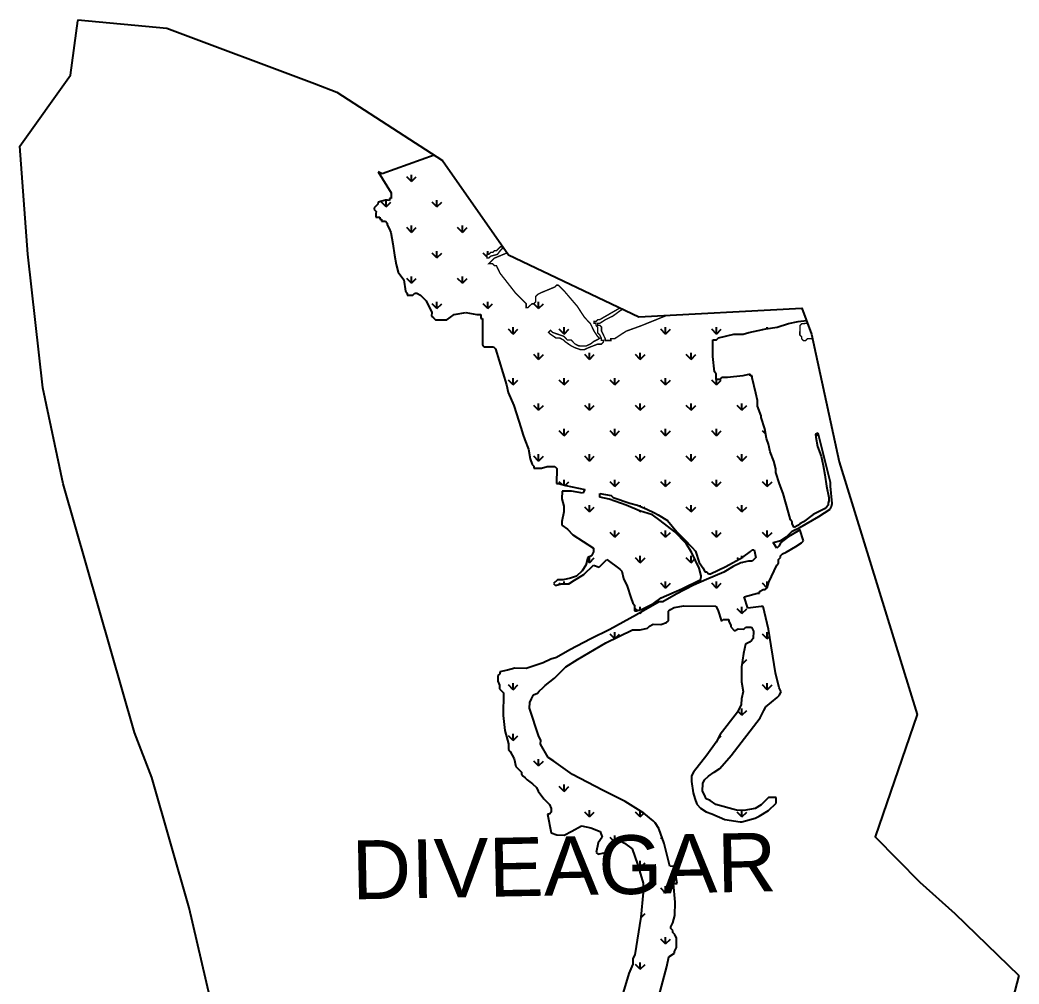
# Model space of a CAD drawing. Header units: metres. Extents: x 286358 to 288477, y 2008822 to 2012926.
# Drawn here: x 286358 to 288477, y 2010881 to 2012926 of the extents above; entities that cross this region are included whole.
import ezdxf

# ---------------------------------------------------------------- set-up
doc = ezdxf.new("R2010")
doc.units = ezdxf.units.M
for name, color, linetype in [('MANGROOVES', 112, 'Continuous'), ('village', 3, 'Continuous'), ('VILLAGE NAME', 250, 'Continuous')]:
    doc.layers.add(name, color=color, linetype=linetype)

msp = doc.modelspace()

# ---------------------------------------------------------------- linework, layer by layer
at = {"color": 3}
for points in [[(286481, 2012925.8), (286480.8, 2012924.2)], [(286481, 2012925.8), (286669.4, 2012908.4)]]:
    msp.add_lwpolyline(points, dxfattribs=at)
at = {"layer": 'MANGROOVES'}
for p, q in [((287236.2, 2012639.5), (287126.1, 2012599.6)), ((287126.1, 2012599.6), (287118.1, 2012603.7)), ((287118.1, 2012603.7), (287145.7, 2012559.3)), ((287145.7, 2012559.3), (287145.6, 2012551.3)), ((287145.6, 2012551.3), (287145.6, 2012547.3)), ((287113.4, 2012531.6), (287109.3, 2012527.6)), ((287117.4, 2012535.6), (287113.4, 2012531.6)), ((287117.5, 2012539.6), (287117.4, 2012535.6)), ((287133.5, 2012543.4), (287117.5, 2012539.6)), ((287137.5, 2012543.4), (287133.5, 2012543.4)), ((287141.5, 2012543.3), (287137.5, 2012543.4)), ((287141.6, 2012547.3), (287141.5, 2012543.3)), ((287145.6, 2012547.3), (287141.6, 2012547.3)), ((287109.3, 2012527.6), (287109.3, 2012523.6)), ((287109.3, 2012523.6), (287113.3, 2012519.6)), ((287113.2, 2012515.6), (287113.1, 2012507.6)), ((287113.3, 2012519.6), (287113.2, 2012515.6)), ((287113.1, 2012507.6), (287117.1, 2012507.5)), ((287117.1, 2012507.5), (287121.1, 2012507.5)), ((287121.1, 2012507.5), (287121.1, 2012503.5)), ((287121.1, 2012503.5), (287125.1, 2012503.4)), ((287125.1, 2012503.4), (287125.1, 2012499.4)), ((287125.1, 2012499.4), (287133.1, 2012499.4)), ((287133.1, 2012499.4), (287137, 2012495.3)), ((287137, 2012495.3), (287137, 2012491.3)), ((287137, 2012491.3), (287140.9, 2012483.3)), ((287140.9, 2012483.3), (287144.9, 2012475.2)), ((287144.9, 2012475.2), (287148.6, 2012451.1)), ((287148.6, 2012451.1), (287152.4, 2012427)), ((287152.4, 2012427), (287156.2, 2012407)), ((287156.2, 2012407), (287160, 2012390.9)), ((287160, 2012390.9), (287171.9, 2012374.8)), ((287171.9, 2012374.8), (287175.6, 2012350.7)), ((287175.6, 2012350.7), (287179.6, 2012346.6)), ((287179.6, 2012346.6), (287179.6, 2012342.6)), ((287179.6, 2012342.6), (287191.6, 2012342.5)), ((287191.6, 2012342.5), (287195.6, 2012346.5)), ((287195.6, 2012346.5), (287199.6, 2012346.4)), ((287199.6, 2012346.4), (287207.6, 2012342.4)), ((287207.6, 2012342.4), (287211.6, 2012338.3)), ((287211.6, 2012338.3), (287219.5, 2012330.2)), ((287219.5, 2012330.2), (287223.4, 2012322.2)), ((287223.4, 2012322.2), (287231.3, 2012306.1)), ((287231.3, 2012306.1), (287231.2, 2012298)), ((287231.2, 2012298), (287235.1, 2012294)), ((287263.1, 2012289.7), (287279.3, 2012301.6)), ((287279.3, 2012301.6), (287303.4, 2012305.3)), ((287303.4, 2012305.3), (287327.3, 2012301.1)), ((287327.3, 2012301.1), (287335.4, 2012301)), ((287335.4, 2012301), (287335.3, 2012293)), ((287235.1, 2012294), (287239.1, 2012290)), ((287239.1, 2012290), (287263.1, 2012289.7)), ((287335.3, 2012293), (287339.3, 2012292.9)), ((287339.3, 2012292.9), (287338.7, 2012236.9)), ((287964, 2012274.6), (287988.1, 2012282.3)), ((287988.1, 2012282.3), (288008.1, 2012286.1)), ((288008.1, 2012286.1), (288025.8, 2012288.9)), ((287839.6, 2012251.8), (287871.7, 2012259.5)), ((287871.7, 2012259.5), (287891.7, 2012259.3)), ((287891.7, 2012259.3), (287903.8, 2012263.2)), ((287903.8, 2012263.2), (287923.8, 2012267)), ((287923.8, 2012267), (287939.9, 2012270.8)), ((287939.9, 2012270.8), (287964, 2012274.6)), ((287338.7, 2012236.9), (287342.7, 2012232.8)), ((287342.7, 2012232.8), (287362.7, 2012232.6)), ((287362.7, 2012232.6), (287366.7, 2012228.6)), ((287827.1, 2012211.9), (287827.5, 2012247.9)), ((287827.5, 2012247.9), (287835.5, 2012247.8)), ((287835.5, 2012247.8), (287839.6, 2012251.8)), ((287366.7, 2012228.6), (287389.9, 2012152.2)), ((287830.8, 2012179.8), (287827.1, 2012211.9)), ((287834.8, 2012175.7), (287830.8, 2012179.8)), ((287834.7, 2012163.7), (287834.8, 2012175.7)), ((287890.8, 2012171.2), (287858.7, 2012167.5)), ((287906.9, 2012175), (287890.8, 2012171.2)), ((287906.8, 2012171), (287906.9, 2012175)), ((287910.8, 2012171), (287906.8, 2012171)), ((287910.8, 2012166.9), (287910.8, 2012171)), ((287389.9, 2012152.2), (287393.8, 2012136.1)), ((287842.7, 2012163.6), (287834.7, 2012163.7)), ((287846.7, 2012167.6), (287842.7, 2012163.6)), ((287858.7, 2012167.5), (287846.7, 2012167.6)), ((287918.5, 2012134.8), (287910.8, 2012166.9)), ((287393.8, 2012136.1), (287405.5, 2012108)), ((287922.3, 2012118.8), (287918.5, 2012134.8)), ((287405.5, 2012108), (287421, 2012059.7)), ((287922.2, 2012106.7), (287922.3, 2012118.8)), ((287930, 2012086.6), (287922.2, 2012106.7)), ((287930, 2012082.6), (287930, 2012086.6)), ((287937.7, 2012058.5), (287930, 2012082.6)), ((287421, 2012059.7), (287424.9, 2012047.7)), ((287424.9, 2012047.7), (287428.8, 2012035.6)), ((287941.5, 2012038.4), (287937.7, 2012058.5)), ((288050.8, 2012049.7), (288044.9, 2012047.2)), ((288044.9, 2012047.2), (288045.7, 2012041.4)), ((288076.8, 2011944.9), (288050.8, 2012049.7)), ((287428.8, 2012035.6), (287436.6, 2012015.5)), ((287945.4, 2012026.4), (287941.5, 2012038.4)), ((287949.3, 2012010.3), (287945.4, 2012026.4)), ((288045.7, 2012041.4), (288049.5, 2012021.3)), ((288049.5, 2012021.3), (288057.3, 2012001.2)), ((287436.6, 2012015.5), (287440.4, 2011995.5)), ((287957.1, 2011990.2), (287949.3, 2012010.3)), ((288057.3, 2012001.2), (288061.1, 2011981.1)), ((287440.4, 2011995.5), (287444.3, 2011983.4)), ((287444.3, 2011983.4), (287448.2, 2011979.3)), ((287448.2, 2011979.3), (287448.2, 2011975.3)), ((287464.2, 2011975.2), (287476.3, 2011979.1)), ((287476.3, 2011979.1), (287492.3, 2011978.9)), ((287492.3, 2011978.9), (287496.3, 2011974.9)), ((287960.9, 2011974.1), (287957.1, 2011990.2)), ((288061.1, 2011981.1), (288064.9, 2011961.1)), ((287448.2, 2011975.3), (287464.2, 2011975.2)), ((287496.3, 2011974.9), (287495.9, 2011942.8)), ((287960.8, 2011966.1), (287960.9, 2011974.1)), ((287968.6, 2011942), (287960.8, 2011966.1)), ((288064.9, 2011961.1), (288068.7, 2011937)), ((287495.9, 2011942.8), (287499.9, 2011942.8)), ((287499.9, 2011942.8), (287515.9, 2011938.6)), ((287515.9, 2011938.6), (287555.9, 2011930.2)), ((287976.4, 2011921.9), (287968.6, 2011942)), ((288068.7, 2011937), (288073.5, 2011913.2)), ((288076.7, 2011936.9), (288076.8, 2011944.9)), ((288080.3, 2011900.8), (288076.7, 2011936.9)), ((287507.8, 2011926.7), (287507.6, 2011910.6)), ((287527.8, 2011926.5), (287507.8, 2011926.7)), ((287551.8, 2011922.2), (287527.8, 2011926.5)), ((287555.9, 2011930.2), (287551.8, 2011922.2)), ((287587.8, 2011913.8), (287587.9, 2011921.8)), ((287587.9, 2011921.8), (287611.8, 2011917.6)), ((287611.8, 2011917.6), (287615.8, 2011913.5)), ((287988, 2011881.7), (287976.4, 2011921.9)), ((287507.6, 2011910.6), (287511.5, 2011894.6)), ((287511.5, 2011894.6), (287511.4, 2011882.6)), ((287607.8, 2011909.6), (287587.8, 2011913.8)), ((287643.7, 2011897.2), (287607.8, 2011909.6)), ((287615.8, 2011913.5), (287651.7, 2011901.2)), ((287671.6, 2011884.9), (287643.7, 2011897.2)), ((287651.7, 2011901.2), (287667.7, 2011897)), ((287667.7, 2011897), (287687.7, 2011888.8)), ((288072.3, 2011896.9), (288068.2, 2011892.9)), ((288073.1, 2011906.3), (288072.3, 2011900.9)), ((288072.3, 2011900.9), (288072.3, 2011896.9)), ((288073.5, 2011913.2), (288073.1, 2011906.3)), ((288076.2, 2011888.8), (288078.7, 2011894)), ((288078.7, 2011894), (288080.3, 2011900.8)), ((287511.4, 2011882.6), (287507.1, 2011862.6)), ((287699.6, 2011876.6), (287671.6, 2011884.9)), ((287687.7, 2011888.8), (287703.6, 2011880.6)), ((287715.5, 2011864.5), (287699.6, 2011876.6)), ((287703.6, 2011880.6), (287711.6, 2011876.5)), ((287711.6, 2011876.5), (287731.5, 2011864.3)), ((287991.9, 2011865.7), (287988, 2011881.7)), ((288011.7, 2011849.4), (288052, 2011873.1)), ((288040, 2011877.2), (288019.8, 2011861.4)), ((288064.2, 2011889), (288040, 2011877.2)), ((288052, 2011873.1), (288076.2, 2011888.8)), ((288068.2, 2011892.9), (288064.2, 2011889)), ((287507.1, 2011862.6), (287507.1, 2011854.6)), ((287507.1, 2011854.6), (287519, 2011846.4)), ((287747.2, 2011840.1), (287715.5, 2011864.5)), ((287731.5, 2011864.3), (287751.3, 2011840.1)), ((287995.8, 2011861.6), (287991.9, 2011865.7)), ((287995.8, 2011857.6), (287995.8, 2011861.6)), ((287999.7, 2011849.6), (287995.8, 2011857.6)), ((288007.7, 2011853.5), (287999.7, 2011849.6)), ((288011.8, 2011857.4), (288007.7, 2011853.5)), ((288019.8, 2011861.4), (288011.8, 2011857.4)), ((287519, 2011846.4), (287530.9, 2011834.3)), ((287530.9, 2011834.3), (287574.7, 2011805.8)), ((287771, 2011815.8), (287747.2, 2011840.1)), ((287751.3, 2011840.1), (287767.1, 2011823.9)), ((287983.5, 2011829.7), (287995.6, 2011841.6)), ((288007.6, 2011841.5), (287987.5, 2011829.6)), ((287995.6, 2011841.6), (288011.7, 2011849.4)), ((288011.7, 2011845.4), (288007.6, 2011841.5)), ((288019.4, 2011821.3), (288011.7, 2011845.4)), ((287767.1, 2011823.9), (287783, 2011807.7)), ((287782.8, 2011795.7), (287771, 2011815.8)), ((287955.3, 2011818), (287971.4, 2011821.8)), ((287963.2, 2011805.9), (287955.3, 2011818)), ((287967.2, 2011809.8), (287963.2, 2011805.9)), ((287971.3, 2011817.8), (287967.2, 2011809.8)), ((287987.5, 2011829.6), (287971.3, 2011817.8)), ((287971.4, 2011821.8), (287983.5, 2011829.7)), ((287983.1, 2011797.6), (288003.3, 2011809.5)), ((288003.3, 2011809.5), (288015.4, 2011817.3)), ((288015.4, 2011817.3), (288019.4, 2011821.3)), ((287570.5, 2011789.8), (287562.4, 2011785.9)), ((287574.6, 2011797.8), (287570.5, 2011789.8)), ((287574.7, 2011805.8), (287574.6, 2011797.8)), ((287798.5, 2011763.5), (287782.8, 2011795.7)), ((287783, 2011807.7), (287790.9, 2011799.6)), ((287790.9, 2011799.6), (287798.7, 2011775.5)), ((287890.9, 2011786.6), (287907, 2011798.4)), ((287907, 2011798.4), (287911.1, 2011802.4)), ((287911.1, 2011802.4), (287915.1, 2011802.3)), ((287915.1, 2011802.3), (287918.9, 2011786.3)), ((287971, 2011785.7), (287971.1, 2011789.7)), ((287971.1, 2011789.7), (287975.1, 2011793.7)), ((287975.1, 2011793.7), (287983.1, 2011797.6)), ((287558.3, 2011769.9), (287550.1, 2011758)), ((287554.1, 2011749.9), (287574.3, 2011769.7)), ((287562.4, 2011785.9), (287558.3, 2011769.9)), ((287574.3, 2011769.7), (287586.3, 2011765.6)), ((287586.3, 2011765.6), (287602.5, 2011781.5)), ((287602.5, 2011781.5), (287630.3, 2011761.2)), ((287798.7, 2011775.5), (287806.6, 2011763.4)), ((287822.5, 2011751.2), (287854.7, 2011766.9)), ((287870.7, 2011766.7), (287850.5, 2011754.9)), ((287854.7, 2011766.9), (287890.9, 2011786.6)), ((287886.8, 2011774.6), (287870.7, 2011766.7)), ((287902.8, 2011778.4), (287886.8, 2011774.6)), ((287910.9, 2011778.3), (287902.8, 2011778.4)), ((287914.9, 2011782.3), (287910.9, 2011778.3)), ((287918.9, 2011786.3), (287914.9, 2011782.3)), ((287946.4, 2011733.9), (287962.8, 2011769.8)), ((287962.8, 2011769.8), (287966.9, 2011773.8)), ((287966.9, 2011773.8), (287967, 2011781.8)), ((287967, 2011781.8), (287971, 2011785.7)), ((287538, 2011746.1), (287525.9, 2011742.2)), ((287533.9, 2011738.1), (287554.1, 2011749.9)), ((287550.1, 2011758), (287538, 2011746.1)), ((287630.3, 2011761.2), (287634.2, 2011757.1)), ((287634.2, 2011757.1), (287638.1, 2011741.1)), ((287802.4, 2011747.4), (287798.5, 2011763.5)), ((287802.3, 2011739.4), (287802.4, 2011747.4)), ((287806.6, 2011763.4), (287810.5, 2011755.3)), ((287810.5, 2011755.3), (287814.5, 2011755.3)), ((287850.5, 2011754.9), (287814.3, 2011739.3)), ((287814.5, 2011755.3), (287818.4, 2011751.2)), ((287818.4, 2011751.2), (287822.5, 2011751.2)), ((287497.9, 2011738.5), (287489.8, 2011730.5)), ((287489.8, 2011730.5), (287493.7, 2011726.5)), ((287493.7, 2011726.5), (287505.8, 2011730.4)), ((287509.9, 2011738.3), (287497.9, 2011738.5)), ((287505.8, 2011730.4), (287521.8, 2011730.2)), ((287525.9, 2011742.2), (287509.9, 2011738.3)), ((287521.8, 2011730.2), (287533.9, 2011738.1)), ((287638.1, 2011741.1), (287645.9, 2011724.9)), ((287645.9, 2011724.9), (287653.7, 2011700.8)), ((287786.2, 2011727.5), (287749.9, 2011707.9)), ((287762, 2011719.8), (287802.3, 2011739.4)), ((287814.3, 2011739.3), (287786.2, 2011727.5)), ((287942.3, 2011721.9), (287946.4, 2011733.9)), ((287717.8, 2011700.2), (287762, 2011719.8)), ((287749.9, 2011707.9), (287721.7, 2011692.1)), ((287894.1, 2011702.4), (287922.2, 2011710.1)), ((287922.2, 2011710.1), (287926.2, 2011710.1)), ((287926.2, 2011714.1), (287934.3, 2011718)), ((287926.2, 2011710.1), (287926.2, 2011714.1)), ((287934.3, 2011718), (287938.3, 2011718)), ((287938.3, 2011718), (287942.3, 2011721.9)), ((287653.7, 2011700.8), (287657.6, 2011688.8)), ((287657.6, 2011688.8), (287661.6, 2011684.7)), ((287661.6, 2011684.7), (287661.4, 2011672.7)), ((287713.7, 2011692.2), (287665.4, 2011664.7)), ((287677.5, 2011676.6), (287701.6, 2011688.3)), ((287701.6, 2011688.3), (287717.8, 2011700.2)), ((287721.7, 2011692.1), (287713.7, 2011692.2)), ((287745.6, 2011679.9), (287765.7, 2011683.7)), ((287765.7, 2011683.7), (287833.8, 2011683)), ((287833.8, 2011683), (287837.7, 2011674.9)), ((287901.8, 2011678.3), (287894.1, 2011702.4)), ((287929.9, 2011682), (287901.8, 2011678.3)), ((287933.9, 2011682), (287929.9, 2011682)), ((287945.4, 2011633.8), (287933.9, 2011682)), ((287665.4, 2011664.7), (287609, 2011633.2)), ((287661.4, 2011672.7), (287665.4, 2011672.7)), ((287665.4, 2011672.7), (287677.5, 2011676.6)), ((287733.3, 2011651.9), (287733.5, 2011672)), ((287733.5, 2011672), (287737.6, 2011675.9)), ((287737.6, 2011675.9), (287745.6, 2011679.9)), ((287837.7, 2011674.9), (287845.5, 2011650.8)), ((287689.1, 2011636.4), (287693.1, 2011640.3)), ((287693.1, 2011640.3), (287701.2, 2011644.3)), ((287701.2, 2011644.3), (287717.2, 2011644.1)), ((287717.2, 2011644.1), (287729.3, 2011648)), ((287729.3, 2011648), (287733.3, 2011651.9)), ((287845.5, 2011650.8), (287849.5, 2011654.8)), ((287849.5, 2011654.8), (287861.5, 2011654.6)), ((287861.5, 2011654.6), (287861.5, 2011650.6)), ((287861.5, 2011650.6), (287865.4, 2011642.6)), ((287865.4, 2011642.6), (287865.4, 2011638.6)), ((287609, 2011633.2), (287568.7, 2011613.6)), ((287600.7, 2011605.2), (287657, 2011632.7)), ((287657, 2011632.7), (287673, 2011632.5)), ((287673, 2011632.5), (287689.1, 2011636.4)), ((287865.4, 2011638.6), (287873.3, 2011630.5)), ((287873.3, 2011630.5), (287881.3, 2011634.4)), ((287881.3, 2011634.4), (287893.4, 2011634.3)), ((287893.4, 2011634.3), (287897.4, 2011638.3)), ((287897.4, 2011638.3), (287909.4, 2011638.1)), ((287909.4, 2011638.1), (287913.3, 2011630.1)), ((287913.3, 2011630.1), (287913.2, 2011614.1)), ((287960.5, 2011541.5), (287945.4, 2011633.8)), ((287568.7, 2011613.6), (287524.4, 2011590)), ((287540.2, 2011569.8), (287600.7, 2011605.2)), ((287897, 2011602.2), (287892.8, 2011582.2)), ((287905.1, 2011606.1), (287897, 2011602.2)), ((287909.1, 2011610.1), (287905.1, 2011606.1)), ((287913.2, 2011614.1), (287909.1, 2011610.1)), ((287524.4, 2011590), (287496.2, 2011574.2)), ((287892.8, 2011582.2), (287888.5, 2011554.2)), ((287468, 2011562.5), (287431.9, 2011550.8)), ((287484.1, 2011570.3), (287468, 2011562.5)), ((287496.2, 2011574.2), (287484.1, 2011570.3)), ((287516, 2011554), (287540.2, 2011569.8)), ((287371.6, 2011535.4), (287371.5, 2011523.4)), ((287375.7, 2011539.4), (287371.6, 2011535.4)), ((287391.8, 2011547.2), (287375.7, 2011543.4)), ((287375.7, 2011543.4), (287375.7, 2011539.4)), ((287407.8, 2011551.1), (287391.8, 2011547.2)), ((287431.9, 2011550.8), (287407.8, 2011551.1)), ((287491.7, 2011530.2), (287516, 2011554)), ((287888.5, 2011554.2), (287888.2, 2011522.2)), ((287968.2, 2011509.3), (287960.5, 2011541.5)), ((287371.5, 2011523.4), (287375.4, 2011515.4)), ((287375.4, 2011515.4), (287375.4, 2011507.4)), ((287467.5, 2011510.4), (287471.6, 2011514.4)), ((287471.6, 2011514.4), (287491.7, 2011530.2)), ((287888.2, 2011522.2), (287892, 2011502.1)), ((287375.4, 2011507.4), (287379.3, 2011503.3)), ((287379.3, 2011503.3), (287383.3, 2011499.3)), ((287383.3, 2011499.3), (287382.8, 2011451.2)), ((287443.2, 2011486.6), (287447.3, 2011494.6)), ((287447.3, 2011494.6), (287455.4, 2011498.5)), ((287455.4, 2011498.5), (287459.4, 2011502.5)), ((287459.4, 2011502.5), (287467.5, 2011510.4)), ((287892, 2011502.1), (287887.9, 2011486.1)), ((287964, 2011489.4), (287968, 2011493.3)), ((287968, 2011493.3), (287972.1, 2011501.3)), ((287972.1, 2011501.3), (287968.2, 2011509.3)), ((287439, 2011466.6), (287439.2, 2011478.7)), ((287439.2, 2011478.7), (287443.2, 2011486.6)), ((287887.7, 2011474.1), (287879.6, 2011458.2)), ((287887.9, 2011486.1), (287887.7, 2011474.1)), ((287939.8, 2011469.6), (287964, 2011489.4)), ((287382.8, 2011451.2), (287386.5, 2011419.1)), ((287458.4, 2011406.4), (287439, 2011466.6)), ((287879.6, 2011458.2), (287843, 2011410.5)), ((287927.5, 2011445.7), (287935.7, 2011461.6)), ((287935.7, 2011461.6), (287939.8, 2011469.6)), ((287866.6, 2011366.1), (287927.5, 2011445.7)), ((287386.5, 2011419.1), (287394.2, 2011391)), ((287462.4, 2011398.3), (287458.4, 2011406.4)), ((287843, 2011410.5), (287834.8, 2011394.5)), ((287394.2, 2011391), (287394.1, 2011379)), ((287462.3, 2011390.3), (287462.4, 2011398.3)), ((287478, 2011362.1), (287462.3, 2011390.3)), ((287834.8, 2011394.5), (287814.5, 2011366.7)), ((287394.1, 2011379), (287398, 2011374.9)), ((287398, 2011374.9), (287405.9, 2011358.8)), ((287814.5, 2011366.7), (287786.1, 2011330.9)), ((287842.3, 2011338.4), (287866.6, 2011366.1)), ((287405.9, 2011358.8), (287409.7, 2011342.7)), ((287490, 2011354), (287478, 2011362.1)), ((287529.7, 2011325.5), (287490, 2011354)), ((287409.7, 2011342.7), (287421.6, 2011330.6)), ((287421.6, 2011330.6), (287421.6, 2011326.6)), ((287421.6, 2011326.6), (287425.5, 2011322.6)), ((287425.5, 2011322.6), (287429.5, 2011318.5)), ((287593.5, 2011292.8), (287529.7, 2011325.5)), ((287782, 2011322.9), (287781.9, 2011310.9)), ((287786.1, 2011330.9), (287782, 2011322.9)), ((287810, 2011314.6), (287818.1, 2011322.6)), ((287818.1, 2011322.6), (287830.2, 2011330.5)), ((287830.2, 2011330.5), (287842.3, 2011338.4)), ((287429.5, 2011318.5), (287433.5, 2011314.5)), ((287433.5, 2011314.5), (287445.4, 2011306.3)), ((287445.4, 2011306.3), (287453.3, 2011298.2)), ((287781.9, 2011310.9), (287785.7, 2011286.8)), ((287805.8, 2011290.6), (287805.9, 2011306.7)), ((287805.9, 2011306.7), (287810, 2011314.6)), ((287453.3, 2011298.2), (287457.3, 2011290.2)), ((287457.3, 2011290.2), (287469.1, 2011274)), ((287641.3, 2011268.3), (287593.5, 2011292.8)), ((287785.7, 2011286.8), (287789.6, 2011274.8)), ((287809.7, 2011282.6), (287805.8, 2011290.6)), ((287813.6, 2011274.5), (287809.7, 2011282.6)), ((287469.1, 2011274), (287481, 2011261.9)), ((287481, 2011261.9), (287484.9, 2011253.8)), ((287681.1, 2011243.8), (287641.3, 2011268.3)), ((287789.6, 2011274.8), (287793.5, 2011262.7)), ((287793.5, 2011262.7), (287801.4, 2011254.6)), ((287821.6, 2011270.5), (287813.6, 2011274.5)), ((287833.5, 2011262.3), (287821.6, 2011270.5)), ((287877.4, 2011249.9), (287833.5, 2011262.3)), ((287929.6, 2011261.3), (287917.5, 2011253.5)), ((287945.8, 2011277.2), (287929.6, 2011261.3)), ((287945.5, 2011249.2), (287961.7, 2011265)), ((287961.8, 2011277), (287945.8, 2011277.2)), ((287961.7, 2011265), (287961.8, 2011277)), ((287480.8, 2011241.9), (287476.8, 2011241.9)), ((287476.8, 2011241.9), (287484.4, 2011201.8)), ((287484.9, 2011245.8), (287480.8, 2011241.9)), ((287484.9, 2011253.8), (287484.9, 2011245.8)), ((287701, 2011227.6), (287681.1, 2011243.8)), ((287801.4, 2011254.6), (287813.3, 2011246.5)), ((287813.3, 2011246.5), (287825.3, 2011242.4)), ((287825.3, 2011242.4), (287853.2, 2011230.1)), ((287893.5, 2011249.7), (287877.4, 2011249.9)), ((287917.5, 2011253.5), (287893.5, 2011249.7)), ((287917.3, 2011233.4), (287925.4, 2011237.4)), ((287925.4, 2011237.4), (287945.5, 2011249.2)), ((287528.5, 2011205.3), (287548.6, 2011217.1)), ((287548.6, 2011217.1), (287568.6, 2011212.9)), ((287704.9, 2011223.6), (287701, 2011227.6)), ((287712.8, 2011211.5), (287704.9, 2011223.6)), ((287853.2, 2011230.1), (287885.2, 2011225.7)), ((287885.2, 2011225.7), (287889.2, 2011225.7)), ((287889.2, 2011225.7), (287917.3, 2011233.4)), ((287484.4, 2011201.8), (287496.4, 2011197.6)), ((287496.4, 2011197.6), (287512.4, 2011197.5)), ((287512.4, 2011197.5), (287528.5, 2011205.3)), ((287568.6, 2011212.9), (287588.6, 2011204.7)), ((287588.6, 2011204.7), (287592.5, 2011192.7)), ((287724.5, 2011179.3), (287712.8, 2011211.5)), ((287584.3, 2011180.7), (287580.1, 2011160.7)), ((287592.5, 2011192.7), (287584.3, 2011180.7)), ((287600.1, 2011160.5), (287616.3, 2011176.4)), ((287616.3, 2011176.4), (287632.4, 2011184.2)), ((287632.4, 2011184.2), (287640.4, 2011180.2)), ((287640.4, 2011180.2), (287656.3, 2011168)), ((287736, 2011131.1), (287724.5, 2011179.3)), ((287580.1, 2011160.7), (287584.1, 2011156.7)), ((287584.1, 2011156.7), (287600.1, 2011160.5)), ((287656.3, 2011168), (287668, 2011135.8)), ((287668, 2011135.8), (287679.6, 2011095.6)), ((287748.1, 2011131), (287736, 2011131.1)), ((287747.9, 2011119), (287748.1, 2011131)), ((287751.7, 2011094.9), (287747.9, 2011119)), ((287679.6, 2011095.6), (287679.4, 2011075.6)), ((287747.3, 2011054.9), (287743.7, 2011095)), ((287743.7, 2011095), (287751.7, 2011094.9)), ((287679.4, 2011075.6), (287674.9, 2011023.6)), ((287747, 2011026.8), (287747.3, 2011054.9)), ((287742.8, 2011010.9), (287747, 2011026.8)), ((287674.9, 2011023.6), (287662, 2010943.6)), ((287738.7, 2011002.9), (287742.8, 2011010.9)), ((287738.7, 2010998.9), (287738.7, 2011002.9)), ((287742.7, 2010994.8), (287738.7, 2010998.9)), ((287742.6, 2010990.8), (287742.7, 2010994.8)), ((287746.6, 2010986.8), (287742.6, 2010990.8)), ((287750.5, 2010978.7), (287746.6, 2010986.8)), ((287750.3, 2010958.7), (287750.5, 2010978.7)), ((287662, 2010943.6), (287657.9, 2010935.6)), ((287734.1, 2010938.8), (287746.2, 2010946.7)), ((287746.2, 2010950.7), (287750.3, 2010958.7)), ((287746.2, 2010946.7), (287746.2, 2010950.7)), ((287657.8, 2010923.6), (287649.6, 2010903.6)), ((287657.9, 2010935.6), (287657.8, 2010923.6)), ((287729.9, 2010918.8), (287734.1, 2010938.8)), ((287649.6, 2010903.6), (287637.2, 2010863.7)), ((287713.2, 2010854.9), (287729.9, 2010918.8))]:
    msp.add_line(p, q, dxfattribs=at)
at = {"layer": 'MANGROOVES', "linetype": 'Continuous'}
for p, q in [((287188.6, 2012583.2), (287178.5, 2012593.3)), ((287188.6, 2012583.2), (287188.6, 2012597.4)), ((287188.6, 2012583.2), (287198.7, 2012593.3)), ((287134.7, 2012529.3), (287124.6, 2012539.4)), ((287134.7, 2012529.3), (287134.7, 2012543.4)), ((287134.7, 2012529.3), (287144.8, 2012539.4)), ((287242.5, 2012529.3), (287232.4, 2012539.4)), ((287242.5, 2012529.3), (287242.5, 2012543.6)), ((287242.5, 2012529.3), (287252.6, 2012539.4)), ((287188.6, 2012475.4), (287188.6, 2012489.7)), ((287296.4, 2012475.4), (287296.4, 2012489.7)), ((287188.6, 2012475.4), (287178.5, 2012485.5)), ((287188.6, 2012475.4), (287198.7, 2012485.5)), ((287296.4, 2012475.4), (287286.3, 2012485.5)), ((287296.4, 2012475.4), (287306.5, 2012485.5)), ((287242.5, 2012421.5), (287232.4, 2012431.6)), ((287242.5, 2012421.5), (287242.5, 2012435.8)), ((287242.5, 2012421.5), (287252.6, 2012431.6)), ((287348.6, 2012423.1), (287340.1, 2012431.6)), ((287350.2, 2012429), (287350.2, 2012435.8)), ((287188.6, 2012367.6), (287188.6, 2012381.9)), ((287296.4, 2012367.6), (287296.4, 2012381.9)), ((287188.6, 2012367.6), (287178.5, 2012377.7)), ((287188.6, 2012367.6), (287198.7, 2012377.7)), ((287296.4, 2012367.6), (287286.3, 2012377.7)), ((287296.4, 2012367.6), (287306.5, 2012377.7)), ((287242.5, 2012313.8), (287232.4, 2012323.9)), ((287242.5, 2012313.8), (287242.5, 2012328)), ((287242.5, 2012313.8), (287252.6, 2012323.9)), ((287350.2, 2012313.8), (287340.1, 2012323.9)), ((287350.2, 2012313.8), (287350.2, 2012328)), ((287350.2, 2012313.8), (287360.3, 2012323.9)), ((287458, 2012313.8), (287447.9, 2012323.9)), ((287458, 2012313.8), (287458, 2012328)), ((287458, 2012313.8), (287468.1, 2012323.9)), ((287404.1, 2012259.9), (287394, 2012270)), ((287404.1, 2012259.9), (287404.1, 2012274.2)), ((287404.1, 2012259.9), (287414.2, 2012270)), ((287511.9, 2012259.9), (287501.8, 2012270)), ((287511.9, 2012259.9), (287511.9, 2012274.2)), ((287511.9, 2012259.9), (287522, 2012270)), ((287727.4, 2012259.9), (287717.3, 2012270)), ((287727.4, 2012259.9), (287727.4, 2012274.2)), ((287727.4, 2012259.9), (287737.5, 2012270)), ((287835.2, 2012259.9), (287825.1, 2012270)), ((287835.2, 2012259.9), (287835.2, 2012274.2)), ((287835.2, 2012259.9), (287845.3, 2012270)), ((287933.5, 2012269.3), (287932.8, 2012270)), ((287942.9, 2012271.3), (287942.9, 2012274.2)), ((287458, 2012206), (287447.9, 2012216.1)), ((287458, 2012206), (287458, 2012220.3)), ((287458, 2012206), (287468.1, 2012216.1)), ((287565.8, 2012206), (287555.7, 2012216.1)), ((287565.8, 2012206), (287565.8, 2012220.3)), ((287565.8, 2012206), (287575.9, 2012216.1)), ((287673.5, 2012206), (287663.4, 2012216.1)), ((287673.5, 2012206), (287673.5, 2012220.3)), ((287673.5, 2012206), (287683.6, 2012216.1)), ((287781.3, 2012206), (287771.2, 2012216.1)), ((287781.3, 2012206), (287781.3, 2012220.3)), ((287781.3, 2012206), (287791.4, 2012216.1)), ((287404.1, 2012152.1), (287394, 2012162.2)), ((287404.1, 2012152.1), (287404.1, 2012166.4)), ((287404.1, 2012152.1), (287414.2, 2012162.2)), ((287511.9, 2012152.1), (287501.8, 2012162.2)), ((287511.9, 2012152.1), (287511.9, 2012166.4)), ((287511.9, 2012152.1), (287522, 2012162.2)), ((287619.6, 2012152.1), (287609.5, 2012162.2)), ((287619.6, 2012152.1), (287619.6, 2012166.4)), ((287619.6, 2012152.1), (287629.7, 2012162.2)), ((287727.4, 2012152.1), (287717.3, 2012162.2)), ((287727.4, 2012152.1), (287727.4, 2012166.4)), ((287727.4, 2012152.1), (287737.5, 2012162.2)), ((287835.2, 2012152.1), (287825.1, 2012162.2)), ((287835.2, 2012152.1), (287835.2, 2012163.7)), ((287835.2, 2012152.1), (287845.3, 2012162.2)), ((287458, 2012098.2), (287447.9, 2012108.3)), ((287458, 2012098.2), (287458, 2012112.5)), ((287458, 2012098.2), (287468.1, 2012108.3)), ((287565.8, 2012098.2), (287555.7, 2012108.3)), ((287565.8, 2012098.2), (287565.8, 2012112.5)), ((287565.8, 2012098.2), (287575.9, 2012108.3)), ((287673.5, 2012098.2), (287663.4, 2012108.3)), ((287673.5, 2012098.2), (287673.5, 2012112.5)), ((287673.5, 2012098.2), (287683.6, 2012108.3)), ((287781.3, 2012098.2), (287771.2, 2012108.3)), ((287781.3, 2012098.2), (287781.3, 2012112.5)), ((287781.3, 2012098.2), (287791.4, 2012108.3)), ((287889.1, 2012098.2), (287878.9, 2012108.3)), ((287889.1, 2012098.2), (287889.1, 2012112.5)), ((287889.1, 2012098.2), (287899.2, 2012108.3)), ((287511.9, 2012044.3), (287501.8, 2012054.4)), ((287511.9, 2012044.3), (287511.9, 2012058.6)), ((287511.9, 2012044.3), (287522, 2012054.4)), ((287619.6, 2012044.3), (287609.5, 2012054.4)), ((287619.6, 2012044.3), (287619.6, 2012058.6)), ((287619.6, 2012044.3), (287629.7, 2012054.4)), ((287727.4, 2012044.3), (287717.3, 2012054.4)), ((287727.4, 2012044.3), (287727.4, 2012058.6)), ((287727.4, 2012044.3), (287737.5, 2012054.4)), ((287835.2, 2012044.3), (287825.1, 2012054.4)), ((287835.2, 2012044.3), (287835.2, 2012058.6)), ((287835.2, 2012044.3), (287845.3, 2012054.4)), ((287939.8, 2012047.5), (287932.8, 2012054.4)), ((288050.7, 2012044.3), (288047, 2012048.1)), ((288050.7, 2012044.3), (288050.7, 2012049.6)), ((288050.7, 2012044.3), (288051.8, 2012045.4)), ((287458, 2011990.5), (287447.9, 2012000.6)), ((287458, 2011990.5), (287458, 2012004.8)), ((287458, 2011990.5), (287468.1, 2012000.6)), ((287565.8, 2011990.5), (287555.7, 2012000.6)), ((287565.8, 2011990.5), (287565.8, 2012004.8)), ((287565.8, 2011990.5), (287575.9, 2012000.6)), ((287673.5, 2011990.5), (287663.4, 2012000.6)), ((287673.5, 2011990.5), (287673.5, 2012004.8)), ((287673.5, 2011990.5), (287683.6, 2012000.6)), ((287781.3, 2011990.5), (287771.2, 2012000.6)), ((287781.3, 2011990.5), (287781.3, 2012004.8)), ((287781.3, 2011990.5), (287791.4, 2012000.6)), ((287889.1, 2011990.5), (287878.9, 2012000.6)), ((287889.1, 2011990.5), (287889.1, 2012004.8)), ((287889.1, 2011990.5), (287899.2, 2012000.6)), ((287507.7, 2011940.7), (287501.8, 2011946.7)), ((287511.9, 2011939.7), (287511.9, 2011950.9)), ((287514.3, 2011939), (287522, 2011946.7)), ((287619.6, 2011936.6), (287609.5, 2011946.7)), ((287619.6, 2011936.6), (287619.6, 2011950.9)), ((287619.6, 2011936.6), (287629.7, 2011946.7)), ((287727.4, 2011936.6), (287717.3, 2011946.7)), ((287727.4, 2011936.6), (287727.4, 2011950.9)), ((287727.4, 2011936.6), (287737.5, 2011946.7)), ((287835.2, 2011936.6), (287825.1, 2011946.7)), ((287835.2, 2011936.6), (287835.2, 2011950.9)), ((287835.2, 2011936.6), (287845.3, 2011946.7)), ((287942.9, 2011936.6), (287932.8, 2011946.7)), ((287942.9, 2011936.6), (287942.9, 2011950.9)), ((287942.9, 2011936.6), (287953, 2011946.7)), ((287565.8, 2011882.7), (287565.8, 2011897)), ((287673.5, 2011894.6), (287673.5, 2011897)), ((287781.3, 2011882.7), (287781.3, 2011897)), ((287889.1, 2011882.7), (287889.1, 2011897)), ((287565.8, 2011882.7), (287555.7, 2011892.8)), ((287565.8, 2011882.7), (287575.9, 2011892.8)), ((287673.5, 2011882.7), (287671, 2011885.2)), ((287673.5, 2011882.7), (287673.5, 2011884.4)), ((287673.5, 2011882.7), (287674.8, 2011884)), ((287682, 2011891.1), (287683.6, 2011892.8)), ((287781.3, 2011882.7), (287771.2, 2011892.8)), ((287781.3, 2011882.7), (287791.4, 2011892.8)), ((287889.1, 2011882.7), (287878.9, 2011892.8)), ((287889.1, 2011882.7), (287899.2, 2011892.8)), ((287619.6, 2011828.8), (287609.5, 2011838.9)), ((287619.6, 2011828.8), (287619.6, 2011843.1)), ((287619.6, 2011828.8), (287629.7, 2011838.9)), ((287727.4, 2011828.8), (287717.3, 2011838.9)), ((287727.4, 2011828.8), (287727.4, 2011843.1)), ((287727.4, 2011828.8), (287737.5, 2011838.9)), ((287835.2, 2011828.8), (287825.1, 2011838.9)), ((287835.2, 2011828.8), (287835.2, 2011843.1)), ((287835.2, 2011828.8), (287845.3, 2011838.9)), ((287942.9, 2011828.8), (287932.8, 2011838.9)), ((287942.9, 2011828.8), (287942.9, 2011843.1)), ((287942.9, 2011828.8), (287953, 2011838.9)), ((287673.5, 2011774.9), (287673.5, 2011789.2)), ((287781.3, 2011774.9), (287781.3, 2011789.2)), ((287889.1, 2011785.5), (287889.1, 2011789.2)), ((287565.8, 2011774.9), (287560.9, 2011779.8)), ((287565.8, 2011774.9), (287565.8, 2011787.5)), ((287565.8, 2011774.9), (287575.9, 2011785)), ((287673.5, 2011774.9), (287663.4, 2011785)), ((287673.5, 2011774.9), (287683.6, 2011785)), ((287781.3, 2011774.9), (287771.2, 2011785)), ((287781.3, 2011774.9), (287789.1, 2011782.8)), ((287882.2, 2011781.8), (287878.9, 2011785)), ((287889.1, 2011774.9), (287888.9, 2011775.1)), ((287889.1, 2011774.9), (287889.3, 2011775.2)), ((287889.1, 2011774.9), (287889.1, 2011775.1)), ((287503.3, 2011729.6), (287501.8, 2011731.2)), ((287511.9, 2011730.3), (287511.9, 2011735.3)), ((287521, 2011730.2), (287522, 2011731.2)), ((287727.4, 2011721.1), (287717.3, 2011731.2)), ((287727.4, 2011721.1), (287727.4, 2011735.3)), ((287727.4, 2011721.1), (287737.5, 2011731.2)), ((287835.2, 2011721.1), (287825.1, 2011731.2)), ((287835.2, 2011721.1), (287835.2, 2011735.3)), ((287835.2, 2011721.1), (287845.3, 2011731.2)), ((287942.2, 2011721.8), (287932.8, 2011731.2)), ((287942.9, 2011723.7), (287942.9, 2011735.3)), ((287667.4, 2011673.3), (287663.4, 2011677.3)), ((287673.5, 2011667.2), (287672.2, 2011668.5)), ((287673.5, 2011675.3), (287673.5, 2011681.5)), ((287673.5, 2011667.2), (287678.5, 2011672.1)), ((287673.5, 2011667.2), (287673.5, 2011669.3)), ((287889.1, 2011667.2), (287878.9, 2011677.3)), ((287889.1, 2011667.2), (287889.1, 2011681.5)), ((287889.1, 2011667.2), (287899.2, 2011677.3)), ((287618.8, 2011614.1), (287609.5, 2011623.4)), ((287619.6, 2011614.5), (287619.6, 2011627.6)), ((287621.9, 2011615.6), (287629.7, 2011623.4)), ((287942.9, 2011613.3), (287932.8, 2011623.4)), ((287942.9, 2011613.3), (287942.9, 2011627.6)), ((287942.9, 2011613.3), (287948, 2011618.3)), ((287889.4, 2011559.8), (287899.2, 2011569.5)), ((287404.1, 2011505.5), (287394, 2011515.6)), ((287404.1, 2011505.5), (287404.1, 2011519.8)), ((287404.1, 2011505.5), (287414.2, 2011515.6)), ((287942.9, 2011505.5), (287932.8, 2011515.6)), ((287942.9, 2011505.5), (287942.9, 2011519.8)), ((287942.9, 2011505.5), (287953, 2011515.6)), ((287889.1, 2011451.6), (287880.6, 2011460.1)), ((287889.1, 2011451.6), (287889.1, 2011465.9)), ((287889.1, 2011451.6), (287899.2, 2011461.8)), ((287404.1, 2011397.8), (287394, 2011407.9)), ((287404.1, 2011397.8), (287404.1, 2011412.1)), ((287404.1, 2011397.8), (287414.2, 2011407.9)), ((287837.9, 2011400.5), (287845.3, 2011407.9)), ((287458, 2011343.9), (287447.9, 2011354)), ((287458, 2011343.9), (287458, 2011358.2)), ((287458, 2011343.9), (287468.1, 2011354)), ((287511.9, 2011290), (287511.9, 2011304.3)), ((287511.9, 2011290), (287501.8, 2011300.1)), ((287511.9, 2011290), (287522, 2011300.1)), ((287565.8, 2011236.1), (287555.7, 2011246.2)), ((287565.8, 2011236.1), (287565.8, 2011250.4)), ((287565.8, 2011236.1), (287575.9, 2011246.2)), ((287673.5, 2011236.1), (287663.4, 2011246.2)), ((287673.5, 2011236.1), (287673.5, 2011248.5)), ((287673.5, 2011236.1), (287681.2, 2011243.8)), ((287889.1, 2011236.1), (287878.9, 2011246.2)), ((287889.1, 2011236.1), (287889.1, 2011249.7)), ((287889.1, 2011236.1), (287899.2, 2011246.2)), ((287619.6, 2011182.2), (287619.6, 2011196.5)), ((287619.6, 2011182.2), (287609.5, 2011192.3)), ((287619.6, 2011182.2), (287629.7, 2011192.3)), ((287721.2, 2011188.5), (287717.3, 2011192.3)), ((287673.5, 2011128.4), (287668.8, 2011133.1)), ((287673.5, 2011128.4), (287673.5, 2011142.6)), ((287673.5, 2011128.4), (287683.6, 2011138.5)), ((287727.4, 2011074.5), (287727.4, 2011088.8)), ((287727.4, 2011074.5), (287717.3, 2011084.6)), ((287727.4, 2011074.5), (287737.5, 2011084.6)), ((287674.5, 2011021.6), (287683.6, 2011030.7)), ((287727.4, 2010966.7), (287717.3, 2010976.8)), ((287727.4, 2010966.7), (287727.4, 2010981)), ((287727.4, 2010966.7), (287737.5, 2010976.8)), ((287673.5, 2010912.8), (287663.4, 2010922.9)), ((287673.5, 2010912.8), (287673.5, 2010927.1)), ((287673.5, 2010912.8), (287683.6, 2010922.9))]:
    msp.add_line(p, q, dxfattribs=at)
at = {"layer": 'MANGROOVES', "const_width": 2.98}
for points in [[(287383.3, 2012443.1), (287380.8, 2012440.7), (287376.8, 2012436.8), (287370.6, 2012428.7), (287356.6, 2012425), (287352.6, 2012421), (287348.6, 2012421), (287348.7, 2012429.1), (287352.7, 2012429), (287356.7, 2012433), (287360.7, 2012432.9), (287364.8, 2012436.9), (287368.8, 2012436.9), (287372.8, 2012440.8), (287376.9, 2012444.8), (287380.9, 2012444.8), (287381.7, 2012445.5)], [(287631, 2012315.5), (287587.6, 2012290.4), (287583.6, 2012290.5), (287579.5, 2012286.5), (287575.5, 2012286.5), (287575.5, 2012282.5), (287579.5, 2012282.5), (287579.5, 2012278.5), (287583.4, 2012274.4), (287583.3, 2012262.4), (287587.3, 2012258.4), (287591.2, 2012250.3), (287591.2, 2012246.3), (287595.2, 2012246.3), (287595.1, 2012242.3), (287591.1, 2012238.3), (287583.1, 2012238.4), (287563, 2012230.6), (287554.9, 2012226.7), (287546.9, 2012226.7), (287534.9, 2012230.9), (287526.9, 2012234.9), (287515, 2012243.1), (287511, 2012247.1), (287503.1, 2012251.2), (287495.1, 2012251.3), (287483.1, 2012259.4), (287479.2, 2012263.5), (287483.2, 2012267.4), (287487.2, 2012263.4), (287499.2, 2012259.3), (287511.1, 2012255.1), (287519.1, 2012247), (287527.1, 2012247), (287531, 2012242.9), (287535, 2012238.9), (287543, 2012234.8), (287547, 2012234.7), (287559, 2012234.6), (287568.5, 2012239), (287574.4, 2012243.8), (287581.8, 2012247.5), (287587.2, 2012250.4), (287583.2, 2012254.4), (287575.3, 2012266.5), (287571.4, 2012274.6), (287567.5, 2012282.6), (287555.6, 2012294.7), (287539.8, 2012318.9), (287512.1, 2012351.3), (287504.2, 2012359.4), (287500.2, 2012363.4), (287496.2, 2012363.5), (287492.2, 2012359.5), (287464, 2012347.8), (287456, 2012343.8), (287451.9, 2012339.9), (287451.8, 2012327.9), (287447.7, 2012323.9), (287443.7, 2012323.9), (287439.7, 2012320), (287435.6, 2012316), (287431.6, 2012316), (287431.7, 2012324.1), (287427.8, 2012328.1), (287419.8, 2012336.2), (287407.9, 2012348.3), (287376.3, 2012388.7), (287368.5, 2012404.8), (287364.4, 2012404.9), (287360.5, 2012408.9), (287352.5, 2012409), (287356.5, 2012413), (287364.6, 2012420.9), (287391, 2012431.9)], [(287731.7, 2012300.1), (287723.9, 2012297), (287675.6, 2012277.5), (287643.4, 2012265.8), (287619.2, 2012250), (287611.2, 2012250.1), (287611.2, 2012246.1), (287599.2, 2012246.2), (287599.2, 2012250.2), (287595.3, 2012258.3), (287591.4, 2012266.3), (287591.4, 2012274.4), (287587.5, 2012278.4), (287583.5, 2012278.4), (287583.5, 2012282.4), (287587.5, 2012282.4), (287599.6, 2012290.3), (287615.7, 2012298.1), (287631.9, 2012310), (287637.4, 2012312.7)], [(288028.4, 2012282.8), (288020.1, 2012282), (288016.1, 2012282.1), (288012.1, 2012278.1), (288011.9, 2012258.1), (288015.8, 2012254), (288015.8, 2012250), (288019.7, 2012246), (288023.8, 2012245.9), (288027.8, 2012249.9), (288039, 2012249.8)]]:
    msp.add_lwpolyline(points, dxfattribs=at)
at = {"layer": 'village', "color": 3}
for points in [[(286797.7, 2010696.2, 0), (286716.8, 2011043.2, 0), (286638, 2011319.1, 0), (286601.4, 2011414.8, 0), (286449.7, 2011941.9, 0), (286407.1, 2012146.1, 0), (286374.9, 2012428.9, 0), (286358.3, 2012658.4, 0), (286465.8, 2012808.8, 0), (286480.8, 2012924.2, 0)], [(286669.4, 2012908.4, 0), (286982.7, 2012790.8, 0), (287030.1, 2012773, 0), (287253.9, 2012628, 0), (287394, 2012427.6, 0), (287670.6, 2012296.6, 0), (288015.8, 2012314.7, 0), (288036.9, 2012259.8, 0), (288095.6, 2011989, 0), (288260.4, 2011452.9, 0), (288171.7, 2011193.6, 0), (288266.3, 2011097.5, 0), (288340.7, 2011031.3, 0), (288476.6, 2010899.3, 0)], [(288476.6, 2010899.3, 0), (288434.9, 2010740, 0)]]:
    msp.add_polyline3d(points, dxfattribs=at)

# ---------------------------------------------------------------- texts
at = {"layer": 'VILLAGE NAME', "insert": (287060.6, 2011185.6), "char_height": 124.759, "attachment_point": 1, "rotation": 1.1028}
msp.add_mtext_dynamic_manual_height_columns('{\\fArial|b0|i0|c0|p34;DIVEAGAR}', width=833.951, gutter_width=623.8, heights=[0], dxfattribs=at)

doc.saveas('drawing.dxf')
